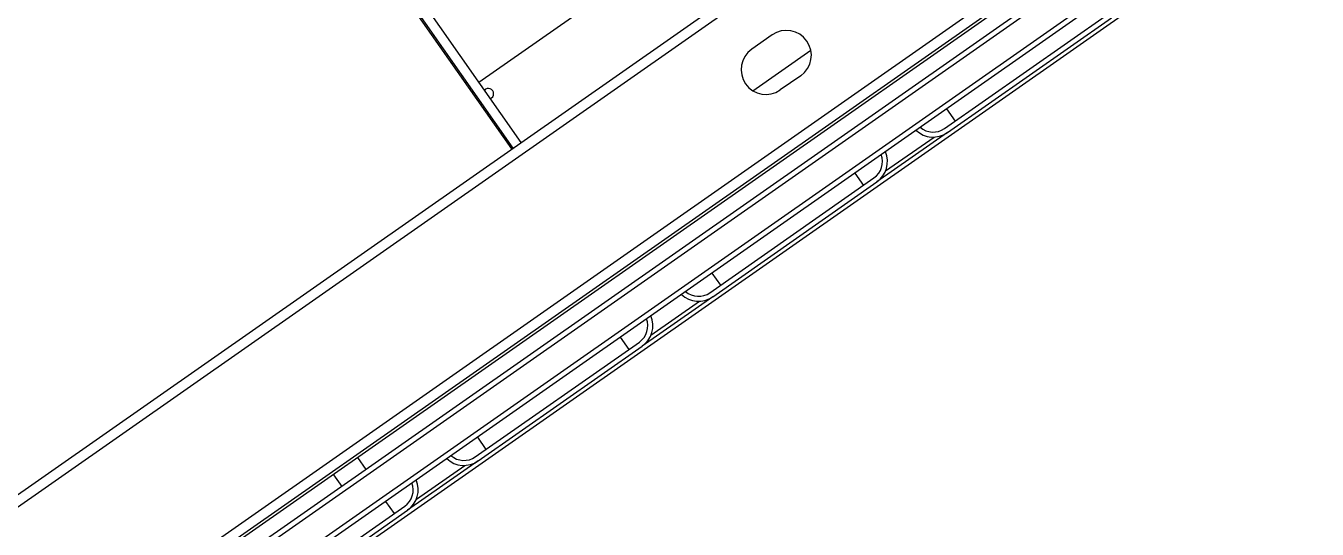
# Model space of a CAD drawing. Header units: millimetres. Extents: x 152904052 to 153933663, y 538271515 to 539240469.
# Drawn here: x 153458682 to 153459201, y 538573736 to 538573938 of the extents above; entities that cross this region are included whole.
import ezdxf

# ---------------------------------------------------------------- set-up
doc = ezdxf.new("R2010")
doc.units = ezdxf.units.MM
doc.layers.add('POWR', color=5, linetype='Continuous')

msp = doc.modelspace()

# ---------------------------------------------------------------- linework, layer by layer
at = {"layer": 'POWR', "color": 7}
for p, q in [((153458327.77, 538573498.9), (153460123.35, 538574756.18)), ((153458377.55, 538573464.42), (153460138.73, 538574697.61)), ((153458379.9, 538573461.06), (153460141.08, 538574694.25)), ((153458694.37, 538574157.84), (153458881.01, 538573891.29)), ((153458877.32, 538573888.71), (153458690.68, 538574155.26)), ((153458691.09, 538574155.55), (153458877.73, 538573889)), ((153458864.09, 538573915.45), (153459175.82, 538574133.73)), ((153458354.91, 538573522.91), (153459200.68, 538574115.13)), ((153459263.25, 538574068.48), (153458367.1, 538573440.99)), ((153459260.27, 538574068.96), (153458367.67, 538573443.95)), ((153459269.45, 538574059.63), (153458373.3, 538573432.14)), ((153459234.56, 538574058.03), (153458384.69, 538573462.95)), ((153459268.93, 538574056.71), (153458376.22, 538573431.63)), ((153459278.62, 538574051.77), (153458377.55, 538573420.84)), ((153459051.12, 538573896.87), (153459116.98, 538573942.99)), ((153459052.27, 538573895.23), (153459118.13, 538573941.35)), ((153458981.9, 538573934.47), (153458973.71, 538573928.73)), ((153458974.17, 538573912.05), (153458997.43, 538573928.34)), ((153458993.38, 538573918.09), (153458985.18, 538573912.35)), ((153459051.94, 538573904.77), (153459055.38, 538573899.85)), ((153459052.27, 538573895.23), (153459023.93, 538573875.39)), ((153459027.45, 538573879.81), (153459046.91, 538573893.43)), ((153458956.92, 538573830.91), (153459022.78, 538573877.03)), ((153459015.08, 538573878.96), (153459018.52, 538573874.04)), ((153458958.07, 538573829.27), (153459023.93, 538573875.39)), ((153458957.74, 538573838.81), (153458961.18, 538573833.89)), ((153458958.07, 538573829.27), (153458929.72, 538573809.43)), ((153458933.25, 538573813.85), (153458952.7, 538573827.47)), ((153458862.72, 538573764.95), (153458928.58, 538573811.06)), ((153458863.86, 538573763.31), (153458929.72, 538573809.43)), ((153458920.87, 538573813), (153458924.32, 538573808.08)), ((153458863.53, 538573772.85), (153458866.98, 538573767.93)), ((153458818.89, 538573759.9), (153458815.56, 538573764.65)), ((153458863.86, 538573763.31), (153458835.52, 538573743.47)), ((153458805.73, 538573757.76), (153458809.06, 538573753.01)), ((153458839.05, 538573747.89), (153458858.5, 538573761.51)), ((153458826.67, 538573747.04), (153458830.11, 538573742.12)), ((153458768.51, 538573698.99), (153458834.37, 538573745.1)), ((153458769.66, 538573697.35), (153458835.52, 538573743.47))]:
    msp.add_line(p, q, dxfattribs=at)
for centre, radius, start, end in [((153458987.64, 538573926.28), 10, 305, 125), ((153458979.45, 538573920.54), 10, 125, 305), ((153458867.98, 538573910.86), 2.1, 289.8169, 140.1831), ((153459046.53, 538573903.43), 8, 229.4775, 305), ((153459046.53, 538573903.43), 10, 226.537, 305), ((153459018.19, 538573883.58), 8, 305, 20.5225), ((153459018.19, 538573883.58), 10, 305, 23.463), ((153458952.33, 538573837.46), 10, 226.537, 305), ((153458952.33, 538573837.46), 8, 229.4775, 305), ((153458923.99, 538573817.62), 8, 305, 20.5225), ((153458923.99, 538573817.62), 10, 305, 23.463), ((153458858.13, 538573771.5), 10, 226.537, 305), ((153458858.13, 538573771.5), 8, 229.4775, 305), ((153458829.78, 538573751.66), 8, 305, 20.5225), ((153458829.78, 538573751.66), 10, 305, 23.463)]:
    msp.add_arc(centre, radius, start, end, dxfattribs=at)

doc.saveas('drawing.dxf')
